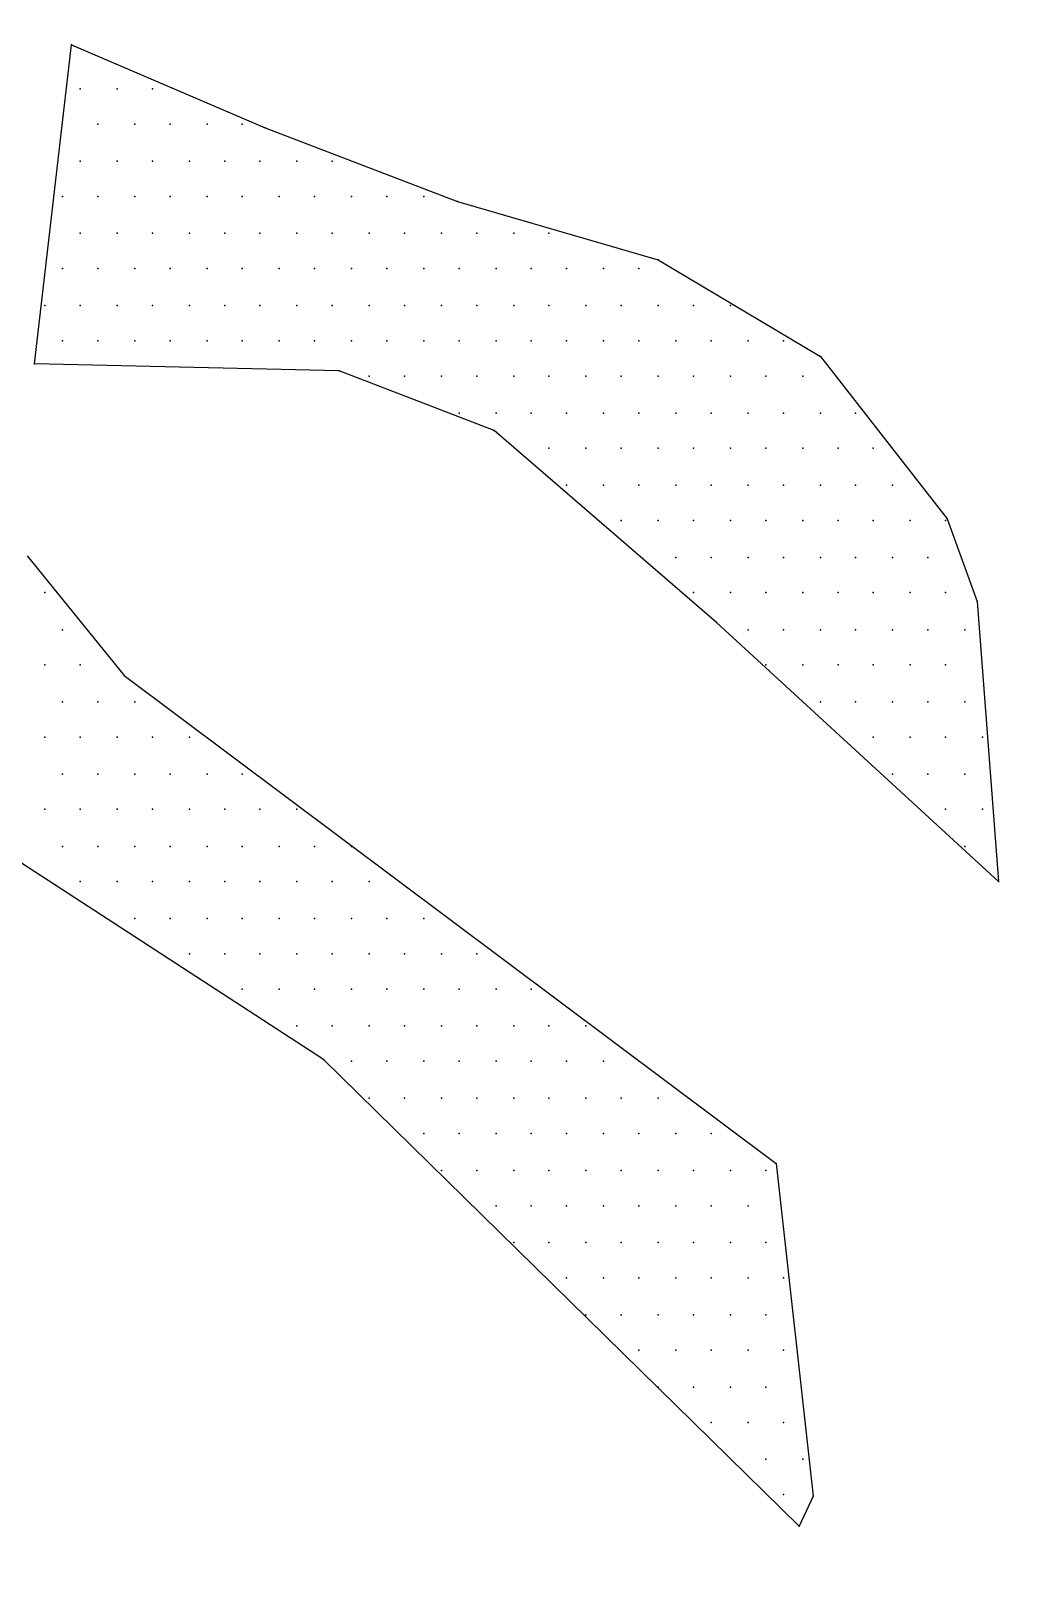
# Model space of a CAD drawing. Extents: x 199580 to 199930, y 645370 to 645670.
# Drawn here: x 199636.564 to 199637.734, y 645645.891 to 645647.735 of the extents above; entities that cross this region are included whole.
import ezdxf

# ---------------------------------------------------------------- set-up
doc = ezdxf.new("R2010")
doc.units = 0
doc.header["$LTSCALE"] = 0.2
doc.layers.add('KOTERET', color=1, linetype='Continuous')

msp = doc.modelspace()

# ---------------------------------------------------------------- linework, layer by layer
at = {"layer": 'KOTERET', "color": 1, "linetype": 'Continuous'}
for points in [[(199654.9932, 645650.0129, 0.06433), (199649.8966, 645651.419, 0.055067), (199645.3679, 645651.5541, 0.081051), (199640.018, 645650.4542, 0.05642), (199636.6294, 645648.7018, 0.170965), (199634.0241, 645645.6637, 0.076819), (199633.6272, 645643.867, 0.118306), (199634.2627, 645641.1287, 0.129737), (199636.2937, 645638.8211, 0.070189), (199640.2692, 645636.7267, 0.047922), (199643.2503, 645635.9688, 0.049022), (199647.5172, 645635.6626, 0.072792), (199653.7581, 645636.7436, 0.1248), (199657.8581, 645638.9858, 0.103709), (199660.1109, 645642.1717, 0.036886), (199660.2755, 645642.8705, 0.106536), (199660.1615, 645644.9205, 0.106243), (199658.1347, 645648.0156, 0.106919), (199654.9932, 645650.0129)], [(199643.3263, 645636.4269, 0.049045), (199647.5045, 645636.1271, 0.072972), (199653.6272, 645637.1912, 0.125195), (199657.5415, 645639.3257, 0.103069), (199659.6759, 645642.3342, 0.035565), (199659.8174, 645642.9444, 0.105225), (199659.7203, 645644.777, 0.105504), (199657.8096, 645647.6863, 0.107235), (199654.8243, 645649.5822, 0.064474), (199649.8311, 645650.9587, 0.055181), (199645.3953, 645651.0918, 0.081162), (199640.1847, 645650.0213, 0.05669), (199636.8743, 645648.307, 0.171614), (199634.4569, 645645.4969, 0.076301), (199634.0916, 645643.8501, 0.117637), (199634.6786, 645641.3377, 0.130118), (199636.5597, 645639.2032, 0.070334), (199640.4275, 645637.1637, 0.047983), (199643.3263, 645636.4269)]]:
    msp.add_lwpolyline(points, format="xyb", dxfattribs=at)
at = {"layer": 'KOTERET', "color": 2, "linetype": 'Continuous'}
for points in [[(199636.5682, 645647.3358), (199636.6125, 645647.718)], [(199636.6125, 645647.718), (199636.8447, 645647.6187)], [(199636.623, 645647.6652), (199636.623, 645647.6652)], [(199636.6674, 645647.6652), (199636.6674, 645647.6652)], [(199636.7096, 645647.6652), (199636.7096, 645647.6652)], [(199636.6442, 645647.623), (199636.6442, 645647.623)], [(199636.6885, 645647.623), (199636.6885, 645647.623)], [(199636.7307, 645647.623), (199636.7307, 645647.623)], [(199636.7751, 645647.623), (199636.7751, 645647.623)], [(199636.8173, 645647.623), (199636.8173, 645647.623)], [(199636.8447, 645647.6187), (199637.0749, 645647.5301)], [(199636.623, 645647.5786), (199636.623, 645647.5786)], [(199636.6674, 645647.5786), (199636.6674, 645647.5786)], [(199636.7096, 645647.5786), (199636.7096, 645647.5786)], [(199636.7539, 645647.5786), (199636.7539, 645647.5786)], [(199636.7962, 645647.5786), (199636.7962, 645647.5786)], [(199636.8384, 645647.5786), (199636.8384, 645647.5786)], [(199636.8827, 645647.5786), (199636.8827, 645647.5786)], [(199636.925, 645647.5786), (199636.925, 645647.5786)], [(199636.6019, 645647.5364), (199636.6019, 645647.5364)], [(199636.6442, 645647.5364), (199636.6442, 645647.5364)], [(199636.6885, 645647.5364), (199636.6885, 645647.5364)], [(199636.7307, 645647.5364), (199636.7307, 645647.5364)], [(199636.7751, 645647.5364), (199636.7751, 645647.5364)], [(199636.8173, 645647.5364), (199636.8173, 645647.5364)], [(199636.8616, 645647.5364), (199636.8616, 645647.5364)], [(199636.9038, 645647.5364), (199636.9038, 645647.5364)], [(199636.9482, 645647.5364), (199636.9482, 645647.5364)], [(199636.9904, 645647.5364), (199636.9904, 645647.5364)], [(199637.0347, 645647.5364), (199637.0347, 645647.5364)], [(199637.0749, 645647.5301), (199637.3155, 645647.4604)], [(199636.623, 645647.4921), (199636.623, 645647.4921)], [(199636.6674, 645647.4921), (199636.6674, 645647.4921)], [(199636.7096, 645647.4921), (199636.7096, 645647.4921)], [(199636.7539, 645647.4921), (199636.7539, 645647.4921)], [(199636.7962, 645647.4921), (199636.7962, 645647.4921)], [(199636.8384, 645647.4921), (199636.8384, 645647.4921)], [(199636.8827, 645647.4921), (199636.8827, 645647.4921)], [(199636.925, 645647.4921), (199636.925, 645647.4921)], [(199636.9693, 645647.4921), (199636.9693, 645647.4921)], [(199637.0115, 645647.4921), (199637.0115, 645647.4921)], [(199637.0559, 645647.4921), (199637.0559, 645647.4921)], [(199637.0981, 645647.4921), (199637.0981, 645647.4921)], [(199637.1424, 645647.4921), (199637.1424, 645647.4921)], [(199637.1846, 645647.4921), (199637.1846, 645647.4921)], [(199637.3155, 645647.4604), (199637.5098, 645647.3443)], [(199636.6019, 645647.4498), (199636.6019, 645647.4498)], [(199636.6442, 645647.4498), (199636.6442, 645647.4498)], [(199636.6885, 645647.4498), (199636.6885, 645647.4498)], [(199636.7307, 645647.4498), (199636.7307, 645647.4498)], [(199636.7751, 645647.4498), (199636.7751, 645647.4498)], [(199636.8173, 645647.4498), (199636.8173, 645647.4498)], [(199636.8616, 645647.4498), (199636.8616, 645647.4498)], [(199636.9038, 645647.4498), (199636.9038, 645647.4498)], [(199636.9482, 645647.4498), (199636.9482, 645647.4498)], [(199636.9904, 645647.4498), (199636.9904, 645647.4498)], [(199637.0347, 645647.4498), (199637.0347, 645647.4498)], [(199637.077, 645647.4498), (199637.077, 645647.4498)], [(199637.1213, 645647.4498), (199637.1213, 645647.4498)], [(199637.1635, 645647.4498), (199637.1635, 645647.4498)], [(199637.2058, 645647.4498), (199637.2058, 645647.4498)], [(199637.2501, 645647.4498), (199637.2501, 645647.4498)], [(199637.2923, 645647.4498), (199637.2923, 645647.4498)], [(199636.5808, 645647.4055), (199636.5808, 645647.4055)], [(199636.623, 645647.4055), (199636.623, 645647.4055)], [(199636.6674, 645647.4055), (199636.6674, 645647.4055)], [(199636.7096, 645647.4055), (199636.7096, 645647.4055)], [(199636.7539, 645647.4055), (199636.7539, 645647.4055)], [(199636.7962, 645647.4055), (199636.7962, 645647.4055)], [(199636.8384, 645647.4055), (199636.8384, 645647.4055)], [(199636.8827, 645647.4055), (199636.8827, 645647.4055)], [(199636.925, 645647.4055), (199636.925, 645647.4055)], [(199636.9693, 645647.4055), (199636.9693, 645647.4055)], [(199637.0115, 645647.4055), (199637.0115, 645647.4055)], [(199637.0559, 645647.4055), (199637.0559, 645647.4055)], [(199637.0981, 645647.4055), (199637.0981, 645647.4055)], [(199637.1424, 645647.4055), (199637.1424, 645647.4055)], [(199637.1846, 645647.4055), (199637.1846, 645647.4055)], [(199637.229, 645647.4055), (199637.229, 645647.4055)], [(199637.2712, 645647.4055), (199637.2712, 645647.4055)], [(199637.3155, 645647.4055), (199637.3155, 645647.4055)], [(199637.3578, 645647.4055), (199637.3578, 645647.4055)], [(199637.4021, 645647.4055), (199637.4021, 645647.4055)], [(199636.6019, 645647.3633), (199636.6019, 645647.3633)], [(199636.6442, 645647.3633), (199636.6442, 645647.3633)], [(199636.6885, 645647.3633), (199636.6885, 645647.3633)], [(199636.7307, 645647.3633), (199636.7307, 645647.3633)], [(199636.7751, 645647.3633), (199636.7751, 645647.3633)], [(199636.8173, 645647.3633), (199636.8173, 645647.3633)], [(199636.8616, 645647.3633), (199636.8616, 645647.3633)], [(199636.9038, 645647.3633), (199636.9038, 645647.3633)], [(199636.9482, 645647.3633), (199636.9482, 645647.3633)], [(199636.9904, 645647.3633), (199636.9904, 645647.3633)], [(199637.0347, 645647.3633), (199637.0347, 645647.3633)], [(199637.077, 645647.3633), (199637.077, 645647.3633)], [(199637.1213, 645647.3633), (199637.1213, 645647.3633)], [(199637.1635, 645647.3633), (199637.1635, 645647.3633)], [(199637.2058, 645647.3633), (199637.2058, 645647.3633)], [(199637.2501, 645647.3633), (199637.2501, 645647.3633)], [(199637.2923, 645647.3633), (199637.2923, 645647.3633)], [(199637.3367, 645647.3633), (199637.3367, 645647.3633)], [(199637.3789, 645647.3633), (199637.3789, 645647.3633)], [(199637.4232, 645647.3633), (199637.4232, 645647.3633)], [(199637.4654, 645647.3633), (199637.4654, 645647.3633)], [(199636.9334, 645647.3274), (199636.5682, 645647.3358)], [(199637.5098, 645647.3443), (199637.6618, 645647.15)], [(199637.1192, 645647.2556), (199636.9334, 645647.3274)], [(199636.9693, 645647.321), (199636.9693, 645647.321)], [(199637.0115, 645647.321), (199637.0115, 645647.321)], [(199637.0559, 645647.321), (199637.0559, 645647.321)], [(199637.0981, 645647.321), (199637.0981, 645647.321)], [(199637.1424, 645647.321), (199637.1424, 645647.321)], [(199637.1846, 645647.321), (199637.1846, 645647.321)], [(199637.229, 645647.321), (199637.229, 645647.321)], [(199637.2712, 645647.321), (199637.2712, 645647.321)], [(199637.3155, 645647.321), (199637.3155, 645647.321)], [(199637.3578, 645647.321), (199637.3578, 645647.321)], [(199637.4021, 645647.321), (199637.4021, 645647.321)], [(199637.4443, 645647.321), (199637.4443, 645647.321)], [(199637.4887, 645647.321), (199637.4887, 645647.321)], [(199637.077, 645647.2767), (199637.077, 645647.2767)], [(199637.1213, 645647.2767), (199637.1213, 645647.2767)], [(199637.1635, 645647.2767), (199637.1635, 645647.2767)], [(199637.2058, 645647.2767), (199637.2058, 645647.2767)], [(199637.2501, 645647.2767), (199637.2501, 645647.2767)], [(199637.2923, 645647.2767), (199637.2923, 645647.2767)], [(199637.3367, 645647.2767), (199637.3367, 645647.2767)], [(199637.3789, 645647.2767), (199637.3789, 645647.2767)], [(199637.4232, 645647.2767), (199637.4232, 645647.2767)], [(199637.4654, 645647.2767), (199637.4654, 645647.2767)], [(199637.5098, 645647.2767), (199637.5098, 645647.2767)], [(199637.552, 645647.2767), (199637.552, 645647.2767)], [(199637.3852, 645647.0255), (199637.1192, 645647.2556)], [(199637.1846, 645647.2345), (199637.1846, 645647.2345)], [(199637.229, 645647.2345), (199637.229, 645647.2345)], [(199637.2712, 645647.2345), (199637.2712, 645647.2345)], [(199637.3155, 645647.2345), (199637.3155, 645647.2345)], [(199637.3578, 645647.2345), (199637.3578, 645647.2345)], [(199637.4021, 645647.2345), (199637.4021, 645647.2345)], [(199637.4443, 645647.2345), (199637.4443, 645647.2345)], [(199637.4887, 645647.2345), (199637.4887, 645647.2345)], [(199637.5309, 645647.2345), (199637.5309, 645647.2345)], [(199637.5731, 645647.2345), (199637.5731, 645647.2345)], [(199637.2058, 645647.1901), (199637.2058, 645647.1901)], [(199637.2501, 645647.1901), (199637.2501, 645647.1901)], [(199637.2923, 645647.1901), (199637.2923, 645647.1901)], [(199637.3367, 645647.1901), (199637.3367, 645647.1901)], [(199637.3789, 645647.1901), (199637.3789, 645647.1901)], [(199637.4232, 645647.1901), (199637.4232, 645647.1901)], [(199637.4654, 645647.1901), (199637.4654, 645647.1901)], [(199637.5098, 645647.1901), (199637.5098, 645647.1901)], [(199637.552, 645647.1901), (199637.552, 645647.1901)], [(199637.5963, 645647.1901), (199637.5963, 645647.1901)], [(199637.2712, 645647.1479), (199637.2712, 645647.1479)], [(199637.3155, 645647.1479), (199637.3155, 645647.1479)], [(199637.3578, 645647.1479), (199637.3578, 645647.1479)], [(199637.4021, 645647.1479), (199637.4021, 645647.1479)], [(199637.4443, 645647.1479), (199637.4443, 645647.1479)], [(199637.4887, 645647.1479), (199637.4887, 645647.1479)], [(199637.5309, 645647.1479), (199637.5309, 645647.1479)], [(199637.5731, 645647.1479), (199637.5731, 645647.1479)], [(199637.6175, 645647.1479), (199637.6175, 645647.1479)], [(199637.6597, 645647.1479), (199637.6597, 645647.1479)], [(199637.6618, 645647.15), (199637.6977, 645647.0508)], [(199636.5597, 645647.1057), (199636.6758, 645646.9621)], [(199637.3367, 645647.1036), (199637.3367, 645647.1036)], [(199637.3789, 645647.1036), (199637.3789, 645647.1036)], [(199637.4232, 645647.1036), (199637.4232, 645647.1036)], [(199637.4654, 645647.1036), (199637.4654, 645647.1036)], [(199637.5098, 645647.1036), (199637.5098, 645647.1036)], [(199637.552, 645647.1036), (199637.552, 645647.1036)], [(199637.5963, 645647.1036), (199637.5963, 645647.1036)], [(199637.6386, 645647.1036), (199637.6386, 645647.1036)], [(199636.5808, 645647.0614), (199636.5808, 645647.0614)], [(199637.3578, 645647.0614), (199637.3578, 645647.0614)], [(199637.4021, 645647.0614), (199637.4021, 645647.0614)], [(199637.4443, 645647.0614), (199637.4443, 645647.0614)], [(199637.4887, 645647.0614), (199637.4887, 645647.0614)], [(199637.5309, 645647.0614), (199637.5309, 645647.0614)], [(199637.5731, 645647.0614), (199637.5731, 645647.0614)], [(199637.6175, 645647.0614), (199637.6175, 645647.0614)], [(199637.6597, 645647.0614), (199637.6597, 645647.0614)], [(199637.6977, 645647.0508), (199637.723, 645646.7151)], [(199636.6019, 645647.017), (199636.6019, 645647.017)], [(199637.723, 645646.7151), (199637.3852, 645647.0255)], [(199637.4232, 645647.017), (199637.4232, 645647.017)], [(199637.4654, 645647.017), (199637.4654, 645647.017)], [(199637.5098, 645647.017), (199637.5098, 645647.017)], [(199637.552, 645647.017), (199637.552, 645647.017)], [(199637.5963, 645647.017), (199637.5963, 645647.017)], [(199637.6386, 645647.017), (199637.6386, 645647.017)], [(199637.6829, 645647.017), (199637.6829, 645647.017)], [(199636.5808, 645646.9748), (199636.5808, 645646.9748)], [(199636.623, 645646.9748), (199636.623, 645646.9748)], [(199636.6758, 645646.9621), (199637.457, 645646.3773)], [(199637.4443, 645646.9748), (199637.4443, 645646.9748)], [(199637.4887, 645646.9748), (199637.4887, 645646.9748)], [(199637.5309, 645646.9748), (199637.5309, 645646.9748)], [(199637.5731, 645646.9748), (199637.5731, 645646.9748)], [(199637.6175, 645646.9748), (199637.6175, 645646.9748)], [(199637.6597, 645646.9748), (199637.6597, 645646.9748)], [(199636.6019, 645646.9305), (199636.6019, 645646.9305)], [(199636.6442, 645646.9305), (199636.6442, 645646.9305)], [(199636.6885, 645646.9305), (199636.6885, 645646.9305)], [(199637.5098, 645646.9305), (199637.5098, 645646.9305)], [(199637.552, 645646.9305), (199637.552, 645646.9305)], [(199637.5963, 645646.9305), (199637.5963, 645646.9305)], [(199637.6386, 645646.9305), (199637.6386, 645646.9305)], [(199637.6829, 645646.9305), (199637.6829, 645646.9305)], [(199636.5808, 645646.8882), (199636.5808, 645646.8882)], [(199636.623, 645646.8882), (199636.623, 645646.8882)], [(199636.6674, 645646.8882), (199636.6674, 645646.8882)], [(199636.7096, 645646.8882), (199636.7096, 645646.8882)], [(199636.7539, 645646.8882), (199636.7539, 645646.8882)], [(199637.5731, 645646.8882), (199637.5731, 645646.8882)], [(199637.6175, 645646.8882), (199637.6175, 645646.8882)], [(199637.6597, 645646.8882), (199637.6597, 645646.8882)], [(199637.704, 645646.8882), (199637.704, 645646.8882)], [(199636.6019, 645646.8439), (199636.6019, 645646.8439)], [(199636.6442, 645646.8439), (199636.6442, 645646.8439)], [(199636.6885, 645646.8439), (199636.6885, 645646.8439)], [(199636.7307, 645646.8439), (199636.7307, 645646.8439)], [(199636.7751, 645646.8439), (199636.7751, 645646.8439)], [(199636.8173, 645646.8439), (199636.8173, 645646.8439)], [(199637.5963, 645646.8439), (199637.5963, 645646.8439)], [(199637.6386, 645646.8439), (199637.6386, 645646.8439)], [(199637.6829, 645646.8439), (199637.6829, 645646.8439)], [(199636.5808, 645646.8017), (199636.5808, 645646.8017)], [(199636.623, 645646.8017), (199636.623, 645646.8017)], [(199636.6674, 645646.8017), (199636.6674, 645646.8017)], [(199636.7096, 645646.8017), (199636.7096, 645646.8017)], [(199636.7539, 645646.8017), (199636.7539, 645646.8017)], [(199636.7962, 645646.8017), (199636.7962, 645646.8017)], [(199636.8384, 645646.8017), (199636.8384, 645646.8017)], [(199636.8827, 645646.8017), (199636.8827, 645646.8017)], [(199637.6597, 645646.8017), (199637.6597, 645646.8017)], [(199637.704, 645646.8017), (199637.704, 645646.8017)], [(199636.9144, 645646.5019), (199636.4795, 645646.7848)], [(199636.6019, 645646.7573), (199636.6019, 645646.7573)], [(199636.6442, 645646.7573), (199636.6442, 645646.7573)], [(199636.6885, 645646.7573), (199636.6885, 645646.7573)], [(199636.7307, 645646.7573), (199636.7307, 645646.7573)], [(199636.7751, 645646.7573), (199636.7751, 645646.7573)], [(199636.8173, 645646.7573), (199636.8173, 645646.7573)], [(199636.8616, 645646.7573), (199636.8616, 645646.7573)], [(199636.9038, 645646.7573), (199636.9038, 645646.7573)], [(199636.9482, 645646.7573), (199636.9482, 645646.7573)], [(199637.6829, 645646.7573), (199637.6829, 645646.7573)], [(199636.623, 645646.7151), (199636.623, 645646.7151)], [(199636.6674, 645646.7151), (199636.6674, 645646.7151)], [(199636.7096, 645646.7151), (199636.7096, 645646.7151)], [(199636.7539, 645646.7151), (199636.7539, 645646.7151)], [(199636.7962, 645646.7151), (199636.7962, 645646.7151)], [(199636.8384, 645646.7151), (199636.8384, 645646.7151)], [(199636.8827, 645646.7151), (199636.8827, 645646.7151)], [(199636.925, 645646.7151), (199636.925, 645646.7151)], [(199636.9693, 645646.7151), (199636.9693, 645646.7151)], [(199636.6885, 645646.6708), (199636.6885, 645646.6708)], [(199636.7307, 645646.6708), (199636.7307, 645646.6708)], [(199636.7751, 645646.6708), (199636.7751, 645646.6708)], [(199636.8173, 645646.6708), (199636.8173, 645646.6708)], [(199636.8616, 645646.6708), (199636.8616, 645646.6708)], [(199636.9038, 645646.6708), (199636.9038, 645646.6708)], [(199636.9482, 645646.6708), (199636.9482, 645646.6708)], [(199636.9904, 645646.6708), (199636.9904, 645646.6708)], [(199637.0347, 645646.6708), (199637.0347, 645646.6708)], [(199636.7539, 645646.6285), (199636.7539, 645646.6285)], [(199636.7962, 645646.6285), (199636.7962, 645646.6285)], [(199636.8384, 645646.6285), (199636.8384, 645646.6285)], [(199636.8827, 645646.6285), (199636.8827, 645646.6285)], [(199636.925, 645646.6285), (199636.925, 645646.6285)], [(199636.9693, 645646.6285), (199636.9693, 645646.6285)], [(199637.0115, 645646.6285), (199637.0115, 645646.6285)], [(199637.0559, 645646.6285), (199637.0559, 645646.6285)], [(199637.0981, 645646.6285), (199637.0981, 645646.6285)], [(199636.8173, 645646.5863), (199636.8173, 645646.5863)], [(199636.8616, 645646.5863), (199636.8616, 645646.5863)], [(199636.9038, 645646.5863), (199636.9038, 645646.5863)], [(199636.9482, 645646.5863), (199636.9482, 645646.5863)], [(199636.9904, 645646.5863), (199636.9904, 645646.5863)], [(199637.0347, 645646.5863), (199637.0347, 645646.5863)], [(199637.077, 645646.5863), (199637.077, 645646.5863)], [(199637.1213, 645646.5863), (199637.1213, 645646.5863)], [(199637.1635, 645646.5863), (199637.1635, 645646.5863)], [(199636.8827, 645646.542), (199636.8827, 645646.542)], [(199636.925, 645646.542), (199636.925, 645646.542)], [(199636.9693, 645646.542), (199636.9693, 645646.542)], [(199637.0115, 645646.542), (199637.0115, 645646.542)], [(199637.0559, 645646.542), (199637.0559, 645646.542)], [(199637.0981, 645646.542), (199637.0981, 645646.542)], [(199637.1424, 645646.542), (199637.1424, 645646.542)], [(199637.1846, 645646.542), (199637.1846, 645646.542)], [(199637.229, 645646.542), (199637.229, 645646.542)], [(199637.4844, 645645.9424), (199636.9144, 645646.5019)], [(199636.9482, 645646.4998), (199636.9482, 645646.4998)], [(199636.9904, 645646.4998), (199636.9904, 645646.4998)], [(199637.0347, 645646.4998), (199637.0347, 645646.4998)], [(199637.077, 645646.4998), (199637.077, 645646.4998)], [(199637.1213, 645646.4998), (199637.1213, 645646.4998)], [(199637.1635, 645646.4998), (199637.1635, 645646.4998)], [(199637.2058, 645646.4998), (199637.2058, 645646.4998)], [(199637.2501, 645646.4998), (199637.2501, 645646.4998)], [(199637.2923, 645646.4998), (199637.2923, 645646.4998)], [(199636.9693, 645646.4554), (199636.9693, 645646.4554)], [(199637.0115, 645646.4554), (199637.0115, 645646.4554)], [(199637.0559, 645646.4554), (199637.0559, 645646.4554)], [(199637.0981, 645646.4554), (199637.0981, 645646.4554)], [(199637.1424, 645646.4554), (199637.1424, 645646.4554)], [(199637.1846, 645646.4554), (199637.1846, 645646.4554)], [(199637.229, 645646.4554), (199637.229, 645646.4554)], [(199637.2712, 645646.4554), (199637.2712, 645646.4554)], [(199637.3155, 645646.4554), (199637.3155, 645646.4554)], [(199637.0347, 645646.4132), (199637.0347, 645646.4132)], [(199637.077, 645646.4132), (199637.077, 645646.4132)], [(199637.1213, 645646.4132), (199637.1213, 645646.4132)], [(199637.1635, 645646.4132), (199637.1635, 645646.4132)], [(199637.2058, 645646.4132), (199637.2058, 645646.4132)], [(199637.2501, 645646.4132), (199637.2501, 645646.4132)], [(199637.2923, 645646.4132), (199637.2923, 645646.4132)], [(199637.3367, 645646.4132), (199637.3367, 645646.4132)], [(199637.3789, 645646.4132), (199637.3789, 645646.4132)], [(199637.457, 645646.3773), (199637.5013, 645645.9783)], [(199637.0559, 645646.3689), (199637.0559, 645646.3689)], [(199637.0981, 645646.3689), (199637.0981, 645646.3689)], [(199637.1424, 645646.3689), (199637.1424, 645646.3689)], [(199637.1846, 645646.3689), (199637.1846, 645646.3689)], [(199637.229, 645646.3689), (199637.229, 645646.3689)], [(199637.2712, 645646.3689), (199637.2712, 645646.3689)], [(199637.3155, 645646.3689), (199637.3155, 645646.3689)], [(199637.3578, 645646.3689), (199637.3578, 645646.3689)], [(199637.4021, 645646.3689), (199637.4021, 645646.3689)], [(199637.4443, 645646.3689), (199637.4443, 645646.3689)], [(199637.1213, 645646.3266), (199637.1213, 645646.3266)], [(199637.1635, 645646.3266), (199637.1635, 645646.3266)], [(199637.2058, 645646.3266), (199637.2058, 645646.3266)], [(199637.2501, 645646.3266), (199637.2501, 645646.3266)], [(199637.2923, 645646.3266), (199637.2923, 645646.3266)], [(199637.3367, 645646.3266), (199637.3367, 645646.3266)], [(199637.3789, 645646.3266), (199637.3789, 645646.3266)], [(199637.4232, 645646.3266), (199637.4232, 645646.3266)], [(199637.1424, 645646.2823), (199637.1424, 645646.2823)], [(199637.1846, 645646.2823), (199637.1846, 645646.2823)], [(199637.229, 645646.2823), (199637.229, 645646.2823)], [(199637.2712, 645646.2823), (199637.2712, 645646.2823)], [(199637.3155, 645646.2823), (199637.3155, 645646.2823)], [(199637.3578, 645646.2823), (199637.3578, 645646.2823)], [(199637.4021, 645646.2823), (199637.4021, 645646.2823)], [(199637.4443, 645646.2823), (199637.4443, 645646.2823)], [(199637.2058, 645646.2401), (199637.2058, 645646.2401)], [(199637.2501, 645646.2401), (199637.2501, 645646.2401)], [(199637.2923, 645646.2401), (199637.2923, 645646.2401)], [(199637.3367, 645646.2401), (199637.3367, 645646.2401)], [(199637.3789, 645646.2401), (199637.3789, 645646.2401)], [(199637.4232, 645646.2401), (199637.4232, 645646.2401)], [(199637.4654, 645646.2401), (199637.4654, 645646.2401)], [(199637.229, 645646.1957), (199637.229, 645646.1957)], [(199637.2712, 645646.1957), (199637.2712, 645646.1957)], [(199637.3155, 645646.1957), (199637.3155, 645646.1957)], [(199637.3578, 645646.1957), (199637.3578, 645646.1957)], [(199637.4021, 645646.1957), (199637.4021, 645646.1957)], [(199637.4443, 645646.1957), (199637.4443, 645646.1957)], [(199637.2923, 645646.1535), (199637.2923, 645646.1535)], [(199637.3367, 645646.1535), (199637.3367, 645646.1535)], [(199637.3789, 645646.1535), (199637.3789, 645646.1535)], [(199637.4232, 645646.1535), (199637.4232, 645646.1535)], [(199637.4654, 645646.1535), (199637.4654, 645646.1535)], [(199637.3155, 645646.1092), (199637.3155, 645646.1092)], [(199637.3578, 645646.1092), (199637.3578, 645646.1092)], [(199637.4021, 645646.1092), (199637.4021, 645646.1092)], [(199637.4443, 645646.1092), (199637.4443, 645646.1092)], [(199637.3789, 645646.0669), (199637.3789, 645646.0669)], [(199637.4232, 645646.0669), (199637.4232, 645646.0669)], [(199637.4654, 645646.0669), (199637.4654, 645646.0669)], [(199637.4443, 645646.0226), (199637.4443, 645646.0226)], [(199637.4887, 645646.0226), (199637.4887, 645646.0226)], [(199637.4654, 645645.9804), (199637.4654, 645645.9804)], [(199637.5013, 645645.9783), (199637.4844, 645645.9424)]]:
    msp.add_lwpolyline(points, dxfattribs=at)
at = {"layer": 'KOTERET', "color": 1}
for p in [(199636.6125, 645647.718), (199636.6125, 645647.718), (199636.623, 645647.6652), (199636.623, 645647.6652), (199636.6674, 645647.6652), (199636.6674, 645647.6652), (199636.7096, 645647.6652), (199636.7096, 645647.6652), (199636.6442, 645647.623), (199636.6442, 645647.623), (199636.6885, 645647.623), (199636.6885, 645647.623), (199636.7307, 645647.623), (199636.7307, 645647.623), (199636.7751, 645647.623), (199636.7751, 645647.623), (199636.8173, 645647.623), (199636.8173, 645647.623), (199636.8447, 645647.6187), (199636.8447, 645647.6187), (199636.623, 645647.5786), (199636.623, 645647.5786), (199636.6674, 645647.5786), (199636.6674, 645647.5786), (199636.7096, 645647.5786), (199636.7096, 645647.5786), (199636.7539, 645647.5786), (199636.7539, 645647.5786), (199636.7962, 645647.5786), (199636.7962, 645647.5786), (199636.8384, 645647.5786), (199636.8384, 645647.5786), (199636.8827, 645647.5786), (199636.8827, 645647.5786), (199636.925, 645647.5786), (199636.925, 645647.5786), (199636.6019, 645647.5364), (199636.6019, 645647.5364), (199636.6442, 645647.5364), (199636.6442, 645647.5364), (199636.6885, 645647.5364), (199636.6885, 645647.5364), (199636.7307, 645647.5364), (199636.7307, 645647.5364), (199636.7751, 645647.5364), (199636.7751, 645647.5364), (199636.8173, 645647.5364), (199636.8173, 645647.5364), (199636.8616, 645647.5364), (199636.8616, 645647.5364), (199636.9038, 645647.5364), (199636.9038, 645647.5364), (199636.9482, 645647.5364), (199636.9482, 645647.5364), (199636.9904, 645647.5364), (199636.9904, 645647.5364), (199637.0347, 645647.5364), (199637.0347, 645647.5364), (199637.0749, 645647.5301), (199637.0749, 645647.5301), (199636.623, 645647.4921), (199636.623, 645647.4921), (199636.6674, 645647.4921), (199636.6674, 645647.4921), (199636.7096, 645647.4921), (199636.7096, 645647.4921), (199636.7539, 645647.4921), (199636.7539, 645647.4921), (199636.7962, 645647.4921), (199636.7962, 645647.4921), (199636.8384, 645647.4921), (199636.8384, 645647.4921), (199636.8827, 645647.4921), (199636.8827, 645647.4921), (199636.925, 645647.4921), (199636.925, 645647.4921), (199636.9693, 645647.4921), (199636.9693, 645647.4921), (199637.0115, 645647.4921), (199637.0115, 645647.4921), (199637.0559, 645647.4921), (199637.0559, 645647.4921), (199637.0981, 645647.4921), (199637.0981, 645647.4921), (199637.1424, 645647.4921), (199637.1424, 645647.4921), (199637.1846, 645647.4921), (199637.1846, 645647.4921), (199637.3155, 645647.4604), (199637.3155, 645647.4604), (199636.6019, 645647.4498), (199636.6019, 645647.4498), (199636.6442, 645647.4498), (199636.6442, 645647.4498), (199636.6885, 645647.4498), (199636.6885, 645647.4498), (199636.7307, 645647.4498), (199636.7307, 645647.4498), (199636.7751, 645647.4498), (199636.7751, 645647.4498), (199636.8173, 645647.4498), (199636.8173, 645647.4498), (199636.8616, 645647.4498), (199636.8616, 645647.4498), (199636.9038, 645647.4498), (199636.9038, 645647.4498), (199636.9482, 645647.4498), (199636.9482, 645647.4498), (199636.9904, 645647.4498), (199636.9904, 645647.4498), (199637.0347, 645647.4498), (199637.0347, 645647.4498), (199637.077, 645647.4498), (199637.077, 645647.4498), (199637.1213, 645647.4498), (199637.1213, 645647.4498), (199637.1635, 645647.4498), (199637.1635, 645647.4498), (199637.2058, 645647.4498), (199637.2058, 645647.4498), (199637.2501, 645647.4498), (199637.2501, 645647.4498), (199637.2923, 645647.4498), (199637.2923, 645647.4498), (199636.5808, 645647.4055), (199636.5808, 645647.4055), (199636.623, 645647.4055), (199636.623, 645647.4055), (199636.6674, 645647.4055), (199636.6674, 645647.4055), (199636.7096, 645647.4055), (199636.7096, 645647.4055), (199636.7539, 645647.4055), (199636.7539, 645647.4055), (199636.7962, 645647.4055), (199636.7962, 645647.4055), (199636.8384, 645647.4055), (199636.8384, 645647.4055), (199636.8827, 645647.4055), (199636.8827, 645647.4055), (199636.925, 645647.4055), (199636.925, 645647.4055), (199636.9693, 645647.4055), (199636.9693, 645647.4055), (199637.0115, 645647.4055), (199637.0115, 645647.4055), (199637.0559, 645647.4055), (199637.0559, 645647.4055), (199637.0981, 645647.4055), (199637.0981, 645647.4055), (199637.1424, 645647.4055), (199637.1424, 645647.4055), (199637.1846, 645647.4055), (199637.1846, 645647.4055), (199637.229, 645647.4055), (199637.229, 645647.4055), (199637.2712, 645647.4055), (199637.2712, 645647.4055), (199637.3155, 645647.4055), (199637.3155, 645647.4055), (199637.3578, 645647.4055), (199637.3578, 645647.4055), (199637.4021, 645647.4055), (199637.4021, 645647.4055), (199636.6019, 645647.3633), (199636.6019, 645647.3633), (199636.6442, 645647.3633), (199636.6442, 645647.3633), (199636.6885, 645647.3633), (199636.6885, 645647.3633), (199636.7307, 645647.3633), (199636.7307, 645647.3633), (199636.7751, 645647.3633), (199636.7751, 645647.3633), (199636.8173, 645647.3633), (199636.8173, 645647.3633), (199636.8616, 645647.3633), (199636.8616, 645647.3633), (199636.9038, 645647.3633), (199636.9038, 645647.3633), (199636.9482, 645647.3633), (199636.9482, 645647.3633), (199636.9904, 645647.3633), (199636.9904, 645647.3633), (199637.0347, 645647.3633), (199637.0347, 645647.3633), (199637.077, 645647.3633), (199637.077, 645647.3633), (199637.1213, 645647.3633), (199637.1213, 645647.3633), (199637.1635, 645647.3633), (199637.1635, 645647.3633), (199637.2058, 645647.3633), (199637.2058, 645647.3633), (199637.2501, 645647.3633), (199637.2501, 645647.3633), (199637.2923, 645647.3633), (199637.2923, 645647.3633), (199637.3367, 645647.3633), (199637.3367, 645647.3633), (199637.3789, 645647.3633), (199637.3789, 645647.3633), (199637.4232, 645647.3633), (199637.4232, 645647.3633), (199637.4654, 645647.3633), (199637.4654, 645647.3633), (199636.5682, 645647.3358), (199636.5682, 645647.3358), (199637.5098, 645647.3443), (199637.5098, 645647.3443), (199636.9334, 645647.3274), (199636.9334, 645647.3274), (199636.9693, 645647.321), (199636.9693, 645647.321), (199637.0115, 645647.321), (199637.0115, 645647.321), (199637.0559, 645647.321), (199637.0559, 645647.321), (199637.0981, 645647.321), (199637.0981, 645647.321), (199637.1424, 645647.321), (199637.1424, 645647.321), (199637.1846, 645647.321), (199637.1846, 645647.321), (199637.229, 645647.321), (199637.229, 645647.321), (199637.2712, 645647.321), (199637.2712, 645647.321), (199637.3155, 645647.321), (199637.3155, 645647.321), (199637.3578, 645647.321), (199637.3578, 645647.321), (199637.4021, 645647.321), (199637.4021, 645647.321), (199637.4443, 645647.321), (199637.4443, 645647.321), (199637.4887, 645647.321), (199637.4887, 645647.321), (199637.077, 645647.2767), (199637.077, 645647.2767), (199637.1213, 645647.2767), (199637.1213, 645647.2767), (199637.1635, 645647.2767), (199637.1635, 645647.2767), (199637.2058, 645647.2767), (199637.2058, 645647.2767), (199637.2501, 645647.2767), (199637.2501, 645647.2767), (199637.2923, 645647.2767), (199637.2923, 645647.2767), (199637.3367, 645647.2767), (199637.3367, 645647.2767), (199637.3789, 645647.2767), (199637.3789, 645647.2767), (199637.4232, 645647.2767), (199637.4232, 645647.2767), (199637.4654, 645647.2767), (199637.4654, 645647.2767), (199637.5098, 645647.2767), (199637.5098, 645647.2767), (199637.552, 645647.2767), (199637.552, 645647.2767), (199637.1192, 645647.2556), (199637.1192, 645647.2556), (199637.1846, 645647.2345), (199637.1846, 645647.2345), (199637.229, 645647.2345), (199637.229, 645647.2345), (199637.2712, 645647.2345), (199637.2712, 645647.2345), (199637.3155, 645647.2345), (199637.3155, 645647.2345), (199637.3578, 645647.2345), (199637.3578, 645647.2345), (199637.4021, 645647.2345), (199637.4021, 645647.2345), (199637.4443, 645647.2345), (199637.4443, 645647.2345), (199637.4887, 645647.2345), (199637.4887, 645647.2345), (199637.5309, 645647.2345), (199637.5309, 645647.2345), (199637.5731, 645647.2345), (199637.5731, 645647.2345), (199637.2058, 645647.1901), (199637.2058, 645647.1901), (199637.2501, 645647.1901), (199637.2501, 645647.1901), (199637.2923, 645647.1901), (199637.2923, 645647.1901), (199637.3367, 645647.1901), (199637.3367, 645647.1901), (199637.3789, 645647.1901), (199637.3789, 645647.1901), (199637.4232, 645647.1901), (199637.4232, 645647.1901), (199637.4654, 645647.1901), (199637.4654, 645647.1901), (199637.5098, 645647.1901), (199637.5098, 645647.1901), (199637.552, 645647.1901), (199637.552, 645647.1901), (199637.5963, 645647.1901), (199637.5963, 645647.1901), (199637.2712, 645647.1479), (199637.2712, 645647.1479), (199637.3155, 645647.1479), (199637.3155, 645647.1479), (199637.3578, 645647.1479), (199637.3578, 645647.1479), (199637.4021, 645647.1479), (199637.4021, 645647.1479), (199637.4443, 645647.1479), (199637.4443, 645647.1479), (199637.4887, 645647.1479), (199637.4887, 645647.1479), (199637.5309, 645647.1479), (199637.5309, 645647.1479), (199637.5731, 645647.1479), (199637.5731, 645647.1479), (199637.6175, 645647.1479), (199637.6175, 645647.1479), (199637.6597, 645647.1479), (199637.6597, 645647.1479), (199637.6618, 645647.15), (199637.6618, 645647.15), (199637.3367, 645647.1036), (199637.3367, 645647.1036), (199637.3789, 645647.1036), (199637.3789, 645647.1036), (199637.4232, 645647.1036), (199637.4232, 645647.1036), (199637.4654, 645647.1036), (199637.4654, 645647.1036), (199637.5098, 645647.1036), (199637.5098, 645647.1036), (199637.552, 645647.1036), (199637.552, 645647.1036), (199637.5963, 645647.1036), (199637.5963, 645647.1036), (199637.6386, 645647.1036), (199637.6386, 645647.1036), (199636.5808, 645647.0614), (199636.5808, 645647.0614), (199637.3578, 645647.0614), (199637.3578, 645647.0614), (199637.4021, 645647.0614), (199637.4021, 645647.0614), (199637.4443, 645647.0614), (199637.4443, 645647.0614), (199637.4887, 645647.0614), (199637.4887, 645647.0614), (199637.5309, 645647.0614), (199637.5309, 645647.0614), (199637.5731, 645647.0614), (199637.5731, 645647.0614), (199637.6175, 645647.0614), (199637.6175, 645647.0614), (199637.6597, 645647.0614), (199637.6597, 645647.0614), (199637.6977, 645647.0508), (199637.6977, 645647.0508), (199636.6019, 645647.017), (199636.6019, 645647.017), (199637.3852, 645647.0255), (199637.3852, 645647.0255), (199637.4232, 645647.017), (199637.4232, 645647.017), (199637.4654, 645647.017), (199637.4654, 645647.017), (199637.5098, 645647.017), (199637.5098, 645647.017), (199637.552, 645647.017), (199637.552, 645647.017), (199637.5963, 645647.017), (199637.5963, 645647.017), (199637.6386, 645647.017), (199637.6386, 645647.017), (199637.6829, 645647.017), (199637.6829, 645647.017), (199636.5808, 645646.9748), (199636.5808, 645646.9748), (199636.623, 645646.9748), (199636.623, 645646.9748), (199636.6758, 645646.9621), (199636.6758, 645646.9621), (199637.4443, 645646.9748), (199637.4443, 645646.9748), (199637.4887, 645646.9748), (199637.4887, 645646.9748), (199637.5309, 645646.9748), (199637.5309, 645646.9748), (199637.5731, 645646.9748), (199637.5731, 645646.9748), (199637.6175, 645646.9748), (199637.6175, 645646.9748), (199637.6597, 645646.9748), (199637.6597, 645646.9748), (199636.6019, 645646.9305), (199636.6019, 645646.9305), (199636.6442, 645646.9305), (199636.6442, 645646.9305), (199636.6885, 645646.9305), (199636.6885, 645646.9305), (199637.5098, 645646.9305), (199637.5098, 645646.9305), (199637.552, 645646.9305), (199637.552, 645646.9305), (199637.5963, 645646.9305), (199637.5963, 645646.9305), (199637.6386, 645646.9305), (199637.6386, 645646.9305), (199637.6829, 645646.9305), (199637.6829, 645646.9305), (199636.5808, 645646.8882), (199636.5808, 645646.8882), (199636.623, 645646.8882), (199636.623, 645646.8882), (199636.6674, 645646.8882), (199636.6674, 645646.8882), (199636.7096, 645646.8882), (199636.7096, 645646.8882), (199636.7539, 645646.8882), (199636.7539, 645646.8882), (199637.5731, 645646.8882), (199637.5731, 645646.8882), (199637.6175, 645646.8882), (199637.6175, 645646.8882), (199637.6597, 645646.8882), (199637.6597, 645646.8882), (199637.704, 645646.8882), (199637.704, 645646.8882), (199636.6019, 645646.8439), (199636.6019, 645646.8439), (199636.6442, 645646.8439), (199636.6442, 645646.8439), (199636.6885, 645646.8439), (199636.6885, 645646.8439), (199636.7307, 645646.8439), (199636.7307, 645646.8439), (199636.7751, 645646.8439), (199636.7751, 645646.8439), (199636.8173, 645646.8439), (199636.8173, 645646.8439), (199637.5963, 645646.8439), (199637.5963, 645646.8439), (199637.6386, 645646.8439), (199637.6386, 645646.8439), (199637.6829, 645646.8439), (199637.6829, 645646.8439), (199636.5808, 645646.8017), (199636.5808, 645646.8017), (199636.623, 645646.8017), (199636.623, 645646.8017), (199636.6674, 645646.8017), (199636.6674, 645646.8017), (199636.7096, 645646.8017), (199636.7096, 645646.8017), (199636.7539, 645646.8017), (199636.7539, 645646.8017), (199636.7962, 645646.8017), (199636.7962, 645646.8017), (199636.8384, 645646.8017), (199636.8384, 645646.8017), (199636.8827, 645646.8017), (199636.8827, 645646.8017), (199637.6597, 645646.8017), (199637.6597, 645646.8017), (199637.704, 645646.8017), (199637.704, 645646.8017), (199636.6019, 645646.7573), (199636.6019, 645646.7573), (199636.6442, 645646.7573), (199636.6442, 645646.7573), (199636.6885, 645646.7573), (199636.6885, 645646.7573), (199636.7307, 645646.7573), (199636.7307, 645646.7573), (199636.7751, 645646.7573), (199636.7751, 645646.7573), (199636.8173, 645646.7573), (199636.8173, 645646.7573), (199636.8616, 645646.7573), (199636.8616, 645646.7573), (199636.9038, 645646.7573), (199636.9038, 645646.7573), (199636.9482, 645646.7573), (199636.9482, 645646.7573), (199637.6829, 645646.7573), (199637.6829, 645646.7573), (199636.623, 645646.7151), (199636.623, 645646.7151), (199636.6674, 645646.7151), (199636.6674, 645646.7151), (199636.7096, 645646.7151), (199636.7096, 645646.7151), (199636.7539, 645646.7151), (199636.7539, 645646.7151), (199636.7962, 645646.7151), (199636.7962, 645646.7151), (199636.8384, 645646.7151), (199636.8384, 645646.7151), (199636.8827, 645646.7151), (199636.8827, 645646.7151), (199636.925, 645646.7151), (199636.925, 645646.7151), (199636.9693, 645646.7151), (199636.9693, 645646.7151), (199637.723, 645646.7151), (199637.723, 645646.7151), (199636.6885, 645646.6708), (199636.6885, 645646.6708), (199636.7307, 645646.6708), (199636.7307, 645646.6708), (199636.7751, 645646.6708), (199636.7751, 645646.6708), (199636.8173, 645646.6708), (199636.8173, 645646.6708), (199636.8616, 645646.6708), (199636.8616, 645646.6708), (199636.9038, 645646.6708), (199636.9038, 645646.6708), (199636.9482, 645646.6708), (199636.9482, 645646.6708), (199636.9904, 645646.6708), (199636.9904, 645646.6708), (199637.0347, 645646.6708), (199637.0347, 645646.6708), (199636.7539, 645646.6285), (199636.7539, 645646.6285), (199636.7962, 645646.6285), (199636.7962, 645646.6285), (199636.8384, 645646.6285), (199636.8384, 645646.6285), (199636.8827, 645646.6285), (199636.8827, 645646.6285), (199636.925, 645646.6285), (199636.925, 645646.6285), (199636.9693, 645646.6285), (199636.9693, 645646.6285), (199637.0115, 645646.6285), (199637.0115, 645646.6285), (199637.0559, 645646.6285), (199637.0559, 645646.6285), (199637.0981, 645646.6285), (199637.0981, 645646.6285), (199636.8173, 645646.5863), (199636.8173, 645646.5863), (199636.8616, 645646.5863), (199636.8616, 645646.5863), (199636.9038, 645646.5863), (199636.9038, 645646.5863), (199636.9482, 645646.5863), (199636.9482, 645646.5863), (199636.9904, 645646.5863), (199636.9904, 645646.5863), (199637.0347, 645646.5863), (199637.0347, 645646.5863), (199637.077, 645646.5863), (199637.077, 645646.5863), (199637.1213, 645646.5863), (199637.1213, 645646.5863), (199637.1635, 645646.5863), (199637.1635, 645646.5863), (199636.8827, 645646.542), (199636.8827, 645646.542), (199636.925, 645646.542), (199636.925, 645646.542), (199636.9693, 645646.542), (199636.9693, 645646.542), (199637.0115, 645646.542), (199637.0115, 645646.542), (199637.0559, 645646.542), (199637.0559, 645646.542), (199637.0981, 645646.542), (199637.0981, 645646.542), (199637.1424, 645646.542), (199637.1424, 645646.542), (199637.1846, 645646.542), (199637.1846, 645646.542), (199637.229, 645646.542), (199637.229, 645646.542), (199636.9144, 645646.5019), (199636.9144, 645646.5019), (199636.9482, 645646.4998), (199636.9482, 645646.4998), (199636.9904, 645646.4998), (199636.9904, 645646.4998), (199637.0347, 645646.4998), (199637.0347, 645646.4998), (199637.077, 645646.4998), (199637.077, 645646.4998), (199637.1213, 645646.4998), (199637.1213, 645646.4998), (199637.1635, 645646.4998), (199637.1635, 645646.4998), (199637.2058, 645646.4998), (199637.2058, 645646.4998), (199637.2501, 645646.4998), (199637.2501, 645646.4998), (199637.2923, 645646.4998), (199637.2923, 645646.4998), (199636.9693, 645646.4554), (199636.9693, 645646.4554), (199637.0115, 645646.4554), (199637.0115, 645646.4554), (199637.0559, 645646.4554), (199637.0559, 645646.4554), (199637.0981, 645646.4554), (199637.0981, 645646.4554), (199637.1424, 645646.4554), (199637.1424, 645646.4554), (199637.1846, 645646.4554), (199637.1846, 645646.4554), (199637.229, 645646.4554), (199637.229, 645646.4554), (199637.2712, 645646.4554), (199637.2712, 645646.4554), (199637.3155, 645646.4554), (199637.3155, 645646.4554), (199637.0347, 645646.4132), (199637.0347, 645646.4132), (199637.077, 645646.4132), (199637.077, 645646.4132), (199637.1213, 645646.4132), (199637.1213, 645646.4132), (199637.1635, 645646.4132), (199637.1635, 645646.4132), (199637.2058, 645646.4132), (199637.2058, 645646.4132), (199637.2501, 645646.4132), (199637.2501, 645646.4132), (199637.2923, 645646.4132), (199637.2923, 645646.4132), (199637.3367, 645646.4132), (199637.3367, 645646.4132), (199637.3789, 645646.4132), (199637.3789, 645646.4132), (199637.457, 645646.3773), (199637.457, 645646.3773), (199637.0559, 645646.3689), (199637.0559, 645646.3689), (199637.0981, 645646.3689), (199637.0981, 645646.3689), (199637.1424, 645646.3689), (199637.1424, 645646.3689), (199637.1846, 645646.3689), (199637.1846, 645646.3689), (199637.229, 645646.3689), (199637.229, 645646.3689), (199637.2712, 645646.3689), (199637.2712, 645646.3689), (199637.3155, 645646.3689), (199637.3155, 645646.3689), (199637.3578, 645646.3689), (199637.3578, 645646.3689), (199637.4021, 645646.3689), (199637.4021, 645646.3689), (199637.4443, 645646.3689), (199637.4443, 645646.3689), (199637.1213, 645646.3266), (199637.1213, 645646.3266), (199637.1635, 645646.3266), (199637.1635, 645646.3266), (199637.2058, 645646.3266), (199637.2058, 645646.3266), (199637.2501, 645646.3266), (199637.2501, 645646.3266), (199637.2923, 645646.3266), (199637.2923, 645646.3266), (199637.3367, 645646.3266), (199637.3367, 645646.3266), (199637.3789, 645646.3266), (199637.3789, 645646.3266), (199637.4232, 645646.3266), (199637.4232, 645646.3266), (199637.1424, 645646.2823), (199637.1424, 645646.2823), (199637.1846, 645646.2823), (199637.1846, 645646.2823), (199637.229, 645646.2823), (199637.229, 645646.2823), (199637.2712, 645646.2823), (199637.2712, 645646.2823), (199637.3155, 645646.2823), (199637.3155, 645646.2823), (199637.3578, 645646.2823), (199637.3578, 645646.2823), (199637.4021, 645646.2823), (199637.4021, 645646.2823), (199637.4443, 645646.2823), (199637.4443, 645646.2823), (199637.2058, 645646.2401), (199637.2058, 645646.2401), (199637.2501, 645646.2401), (199637.2501, 645646.2401), (199637.2923, 645646.2401), (199637.2923, 645646.2401), (199637.3367, 645646.2401), (199637.3367, 645646.2401), (199637.3789, 645646.2401), (199637.3789, 645646.2401), (199637.4232, 645646.2401), (199637.4232, 645646.2401), (199637.4654, 645646.2401), (199637.4654, 645646.2401), (199637.229, 645646.1957), (199637.229, 645646.1957), (199637.2712, 645646.1957), (199637.2712, 645646.1957), (199637.3155, 645646.1957), (199637.3155, 645646.1957), (199637.3578, 645646.1957), (199637.3578, 645646.1957), (199637.4021, 645646.1957), (199637.4021, 645646.1957), (199637.4443, 645646.1957), (199637.4443, 645646.1957), (199637.2923, 645646.1535), (199637.2923, 645646.1535), (199637.3367, 645646.1535), (199637.3367, 645646.1535), (199637.3789, 645646.1535), (199637.3789, 645646.1535), (199637.4232, 645646.1535), (199637.4232, 645646.1535), (199637.4654, 645646.1535), (199637.4654, 645646.1535), (199637.3155, 645646.1092), (199637.3155, 645646.1092), (199637.3578, 645646.1092), (199637.3578, 645646.1092), (199637.4021, 645646.1092), (199637.4021, 645646.1092), (199637.4443, 645646.1092), (199637.4443, 645646.1092), (199637.3789, 645646.0669), (199637.3789, 645646.0669), (199637.4232, 645646.0669), (199637.4232, 645646.0669), (199637.4654, 645646.0669), (199637.4654, 645646.0669), (199637.4443, 645646.0226), (199637.4443, 645646.0226), (199637.4887, 645646.0226), (199637.4887, 645646.0226), (199637.4654, 645645.9804), (199637.4654, 645645.9804), (199637.5013, 645645.9783), (199637.5013, 645645.9783), (199637.4844, 645645.9424), (199637.4844, 645645.9424)]:
    msp.add_point(p, dxfattribs=at)

doc.saveas('drawing.dxf')
